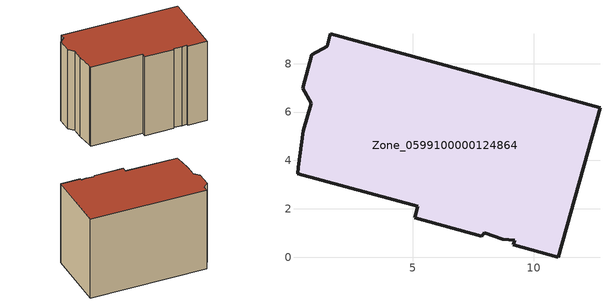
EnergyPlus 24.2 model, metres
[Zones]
Zone_0599100000124864
 floor ground (C_G): 9.21,0.69 8.71,0.73 7.95,1 7.85,0.87 5.07,1.63 5.19,2.1 0.23,3.45 0.26,3.71 0.47,5.23 0.79,6.37 0.44,6.99 0.82,8.37 1.45,8.72 1.59,9.23 12.74,6.18 11.01,0 9.14,0.51 z0
 wall outside (C_F): 9.14,0.51 11.01,0 12.74,6.18 1.59,9.23 1.45,8.72 0.82,8.37 0.44,6.99 0.79,6.37 0.47,5.23 0.26,3.71 0.23,3.45 5.19,2.1 5.07,1.63 7.85,0.87 7.95,1 8.71,0.73 9.21,0.69 9.14,0.51 z0:8.5
 roof outside (C_R): 8.71,0.73 9.21,0.69 9.14,0.51 11.01,0 12.74,6.18 1.59,9.23 1.45,8.72 0.82,8.37 0.44,6.99 0.79,6.37 0.47,5.23 0.26,3.71 0.23,3.45 5.19,2.1 5.07,1.63 7.85,0.87 7.95,1 z8.5
[BUILDING]
Pand.0599100000124864: North Axis=0; Terrain=City; Loads Convergence Tolerance Value=0.04; Temperature Convergence Tolerance Value=0.4; Solar Distribution=FullExterior; Maximum Number of Warmup Days=25; Minimum Number of Warmup Days=1
[Site:Location]
Rotterdam.The.Hague.AP_ZH_NLD Design_Conditions: Latitude=51.96; Longitude=4.45; Time Zone=1; Elevation=-4.5
[SITE:GROUNDTEMPERATURE:BUILDINGSURFACE]
18, 18, 18, 18, 18, 18, 18, 18, 18, 18, 18, 18
[MATERIAL] Thermal Absorptance=0.9; Solar Absorptance=0.7; Visible Absorptance=0.7
Name | Roughness | Thickness | Conductivity | Density | Specific Heat
G.TC.1946 | MediumSmooth | 0.15 | 1 | 540 | 1210
F.TC.1946 | Rough | 0.3 | 0.857143 | 1920 | 840
R.TC.1946 | MediumRough | 0.2 | 0.909091 | 1500 | 1000
[CONSTRUCTION]
C_G: G.TC.1946
C_F: F.TC.1946
C_R: R.TC.1946
[ZONE]
Zone_0599100000124864: Type=1; Multiplier=1; Ceiling Height=Autocalculate; Volume=Autocalculate; Floor Area=autocalculate; Part of Total Floor Area=Yes
[ZONEINFILTRATION:DESIGNFLOWRATE]
Infil_Zone_0599100000124864: Zone or ZoneList or Space or SpaceList=Zone_0599100000124864; Schedule=AlwaysOn; Design Flow Rate Calculation Method=Flow/Area; Flow Rate per Floor Area=0.003; Constant Term Coefficient=1; Temperature Term Coefficient=0; Velocity Term Coefficient=0; Velocity Squared Term Coefficient=0
[HVACTEMPLATE:ZONE:IDEALLOADSAIRSYSTEM]
Zone_0599100000124864: Maximum Heating Supply Air Temperature=50; Minimum Cooling Supply Air Temperature=13; Maximum Heating Supply Air Humidity Ratio=0.0156; Minimum Cooling Supply Air Humidity Ratio=0.0077; Heating Limit=NoLimit; Cooling Limit=NoLimit; Dehumidification Control Type=ConstantSensibleHeatRatio; Cooling Sensible Heat Ratio=0.7; Dehumidification Setpoint=60; Humidification Control Type=None; Humidification Setpoint=30; Outdoor Air Method=None; Outdoor Air Flow Rate per Person=0.00944; Outdoor Air Flow Rate per Zone Floor Area=0; Outdoor Air Flow Rate per Zone=0; Demand Controlled Ventilation Type=None; Outdoor Air Economizer Type=NoEconomizer; Heat Recovery Type=None; Sensible Heat Recovery Effectiveness=0.7; Latent Heat Recovery Effectiveness=0.65
[ZONECONTROL:THERMOSTAT]
ThermostatControl_Zone_0599100000124864: Zone or ZoneList=Zone_0599100000124864; Control Type Schedule=DualSetpointControlType; Control 1=Thermostat_Zone_0599100000124864; Temperature Difference Between Cutout And Setpoint=0
[THERMOSTATSETPOINT:DUALSETPOINT]
Thermostat_Zone_0599100000124864: Heating Setpoint Temperature Schedule=HeatingSetpoint_Zone_0599100000124864; Cooling Setpoint Temperature Schedule=CoolingSetpoint_Zone_0599100000124864
[SCHEDULE:COMPACT]
HeatingSetpoint_Zone_0599100000124864: Through: 12/31, For: AllDays, Until: 24:00, 21
CoolingSetpoint_Zone_0599100000124864: Through: 12/31, For: AllDays, Until: 24:00, 24
DualSetpointControlType: Through: 12/31, For: AllDays, Until: 24:00, 4
AlwaysOn: Through: 12/31, For: AllDays, Until: 24:00, 1
